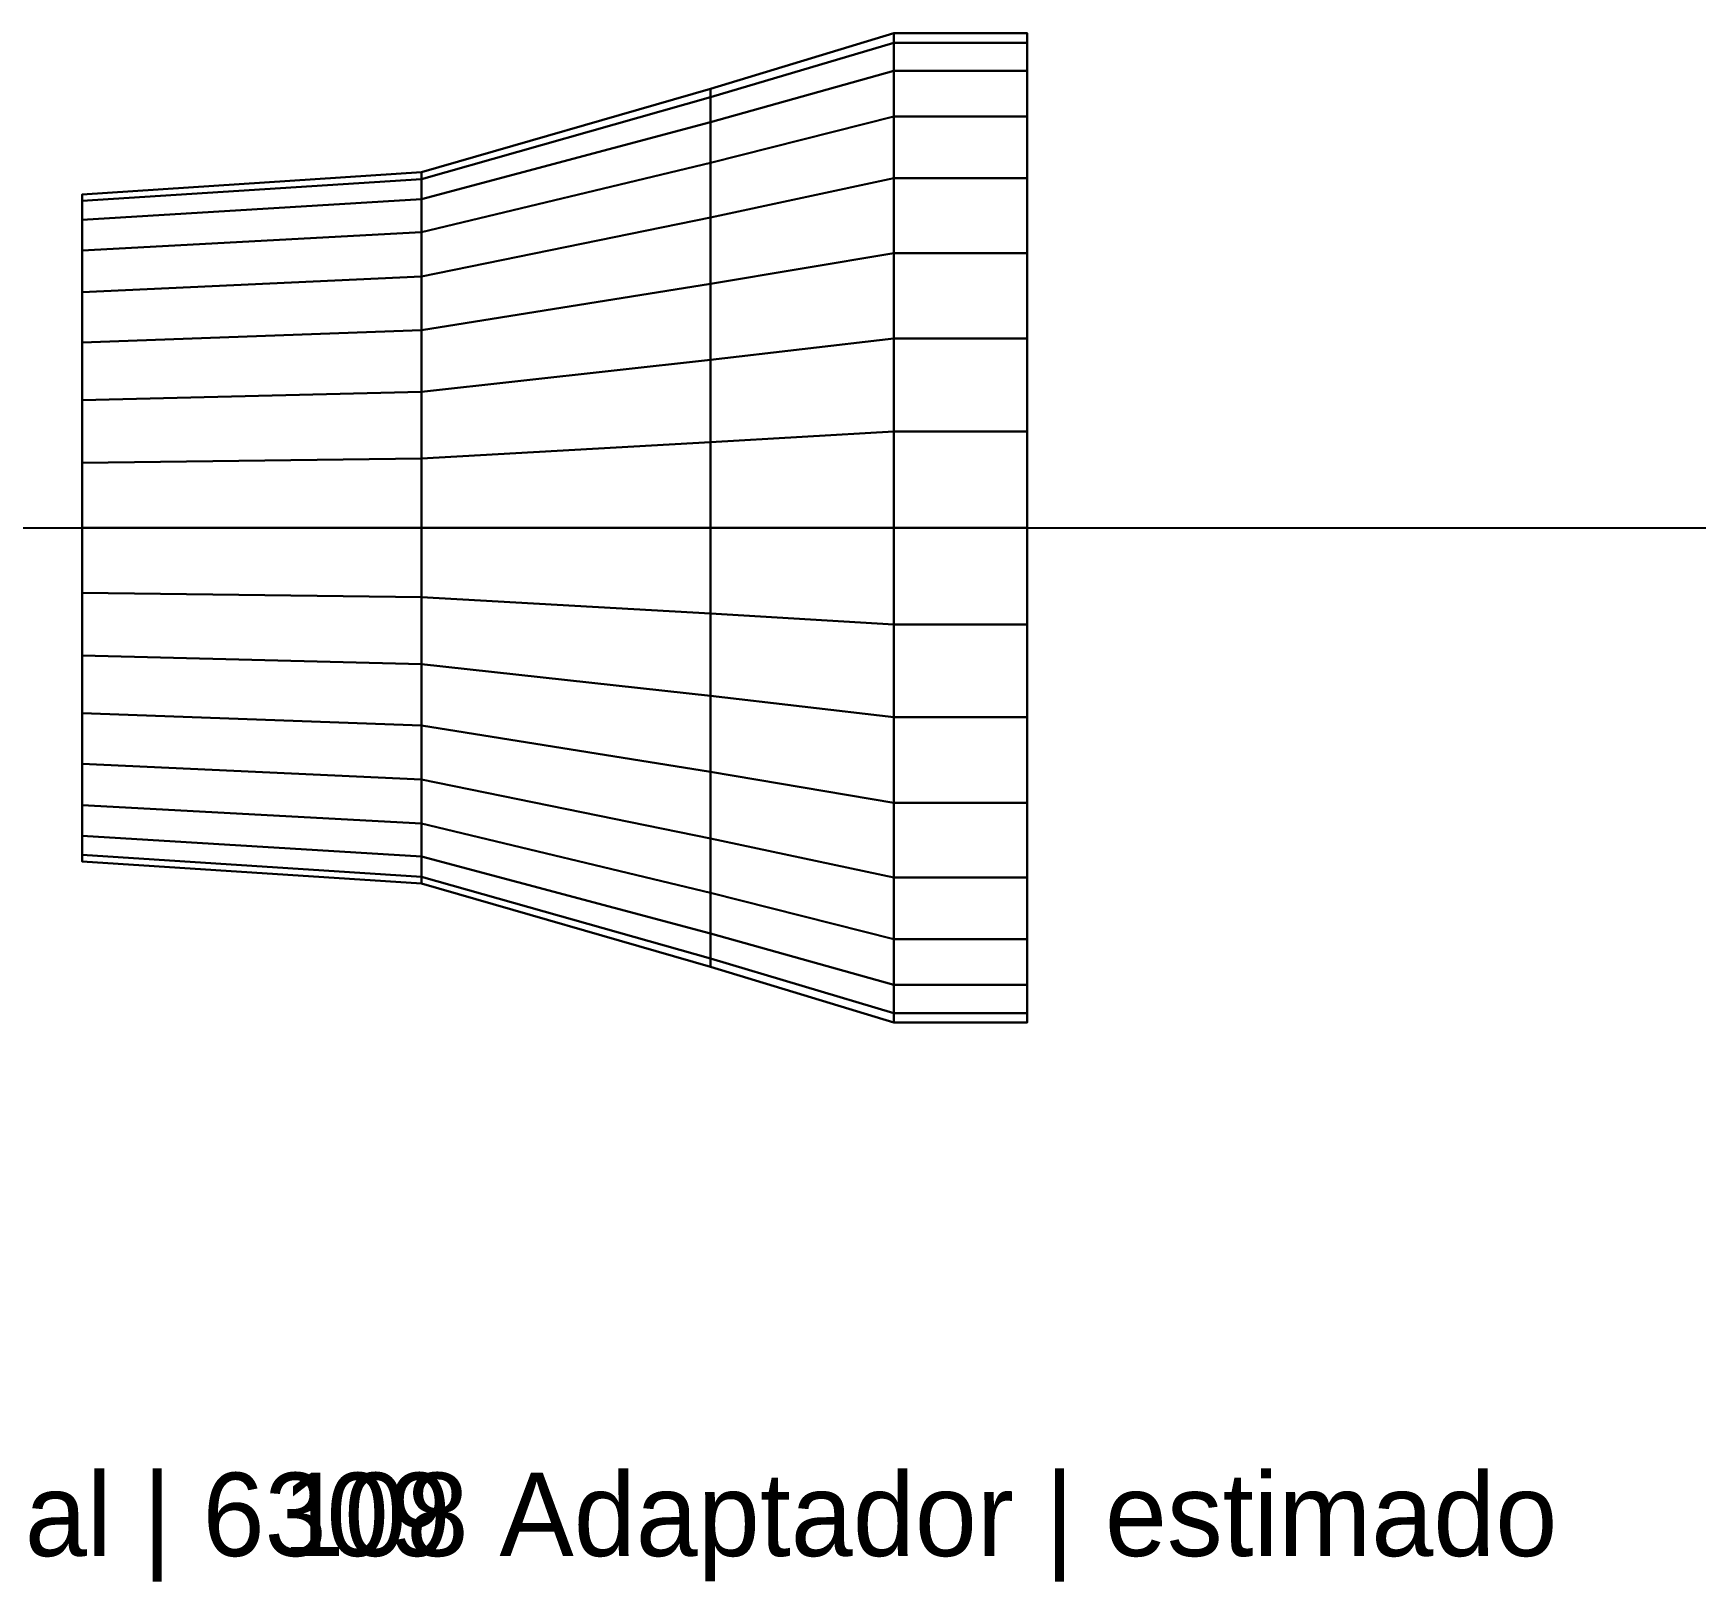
# Model space of a CAD drawing. Header units: millimetres. Extents: x -2320 to 254, y -190 to 139.
# Drawn here: x -1084.8 to -785.7, y -189.6 to 89 of the extents above; entities that cross this region are included whole.
import ezdxf

# ---------------------------------------------------------------- set-up
doc = ezdxf.new("R2010")
doc.units = ezdxf.units.MM
doc.layers.add('ADAPTADOR_EST', color=4, linetype='CONTINUOUS')
doc.layers.add('GUIA', color=7, linetype='CONTINUOUS')

msp = doc.modelspace()

# ---------------------------------------------------------------- linework, layer by layer
at = {"layer": 'ADAPTADOR_EST'}
for points in [[(-963, 79, 210), (-963, 77.48204, 225.41214), (-930, 87.28989, 227.36304), (-930, 89, 210)], [(-963, 77.48204, 194.58786), (-963, 79, 210), (-930, 89, 210), (-930, 87.28989, 192.63696)], [(-963, 77.48204, 225.41214), (-963, 72.98648, 240.23199), (-930, 82.22528, 244.05883), (-930, 87.28989, 227.36304)], [(-963, 72.98648, 179.76801), (-963, 77.48204, 194.58786), (-930, 87.28989, 192.63696), (-930, 82.22528, 175.94117)], [(-930, 89, 210), (-930, 87.28989, 227.36304), (-906, 87.28989, 227.36304), (-906, 89, 210)], [(-930, 87.28989, 192.63696), (-930, 89, 210), (-906, 89, 210), (-906, 87.28989, 192.63696)], [(-930, 87.28989, 227.36304), (-930, 82.22528, 244.05883), (-906, 82.22528, 244.05883), (-906, 87.28989, 227.36304)], [(-930, 82.22528, 175.94117), (-930, 87.28989, 192.63696), (-906, 87.28989, 192.63696), (-906, 82.22528, 175.94117)], [(-906, 0, 210), (-906, 89, 210), (-906, 87.28989, 227.36304)], [(-906, 0, 210), (-906, 87.28989, 192.63696), (-906, 89, 210)], [(-906, 0, 210), (-906, 87.28989, 227.36304), (-906, 82.22528, 244.05883)], [(-906, 0, 210), (-906, 82.22528, 175.94117), (-906, 87.28989, 192.63696)], [(-963, 72.98648, 240.23199), (-963, 65.6861, 253.89005), (-930, 74.0008, 259.44575), (-930, 82.22528, 244.05883)], [(-963, 65.6861, 166.10995), (-963, 72.98648, 179.76801), (-930, 82.22528, 175.94117), (-930, 74.0008, 160.55425)], [(-930, 82.22528, 244.05883), (-930, 74.0008, 259.44575), (-906, 74.0008, 259.44575), (-906, 82.22528, 244.05883)], [(-930, 74.0008, 160.55425), (-930, 82.22528, 175.94117), (-906, 82.22528, 175.94117), (-906, 74.0008, 160.55425)], [(-906, 0, 210), (-906, 82.22528, 244.05883), (-906, 74.0008, 259.44575)], [(-906, 0, 210), (-906, 74.0008, 160.55425), (-906, 82.22528, 175.94117)], [(-1015, 64, 210), (-1015, 62.77026, 222.48578), (-963, 77.48204, 225.41214), (-963, 79, 210)], [(-1015, 62.77026, 197.51422), (-1015, 64, 210), (-963, 79, 210), (-963, 77.48204, 194.58786)], [(-1015, 62.77026, 222.48578), (-1015, 59.12829, 234.49174), (-963, 72.98648, 240.23199), (-963, 77.48204, 225.41214)], [(-1015, 59.12829, 185.50826), (-1015, 62.77026, 197.51422), (-963, 77.48204, 194.58786), (-963, 72.98648, 179.76801)], [(-1015, 59.12829, 234.49174), (-1015, 53.21406, 245.55649), (-963, 65.6861, 253.89005), (-963, 72.98648, 240.23199)], [(-1015, 53.21406, 174.44351), (-1015, 59.12829, 185.50826), (-963, 72.98648, 179.76801), (-963, 65.6861, 166.10995)], [(-963, 65.6861, 253.89005), (-963, 55.86144, 265.86144), (-930, 62.9325, 272.9325), (-930, 74.0008, 259.44575)], [(-963, 55.86144, 154.13856), (-963, 65.6861, 166.10995), (-930, 74.0008, 160.55425), (-930, 62.9325, 147.0675)], [(-930, 74.0008, 259.44575), (-930, 62.9325, 272.9325), (-906, 62.9325, 272.9325), (-906, 74.0008, 259.44575)], [(-930, 62.9325, 147.0675), (-930, 74.0008, 160.55425), (-906, 74.0008, 160.55425), (-906, 62.9325, 147.0675)], [(-906, 0, 210), (-906, 74.0008, 259.44575), (-906, 62.9325, 272.9325)], [(-906, 0, 210), (-906, 62.9325, 147.0675), (-906, 74.0008, 160.55425)], [(-1076, 60, 210), (-1076, 58.84712, 221.70542), (-1015, 62.77026, 222.48578), (-1015, 64, 210)], [(-1076, 58.84712, 198.29458), (-1076, 60, 210), (-1015, 64, 210), (-1015, 62.77026, 197.51422)], [(-1015, 53.21406, 245.55649), (-1015, 45.25483, 255.25483), (-963, 55.86144, 265.86144), (-963, 65.6861, 253.89005)], [(-1015, 45.25483, 164.74517), (-1015, 53.21406, 174.44351), (-963, 65.6861, 166.10995), (-963, 55.86144, 154.13856)], [(-963, 55.86144, 265.86144), (-963, 43.89005, 275.6861), (-930, 49.44575, 284.0008), (-930, 62.9325, 272.9325)], [(-963, 43.89005, 144.3139), (-963, 55.86144, 154.13856), (-930, 62.9325, 147.0675), (-930, 49.44575, 135.9992)], [(-930, 62.9325, 272.9325), (-930, 49.44575, 284.0008), (-906, 49.44575, 284.0008), (-906, 62.9325, 272.9325)], [(-930, 49.44575, 135.9992), (-930, 62.9325, 147.0675), (-906, 62.9325, 147.0675), (-906, 49.44575, 135.9992)], [(-906, 0, 210), (-906, 62.9325, 272.9325), (-906, 49.44575, 284.0008)], [(-906, 0, 210), (-906, 49.44575, 135.9992), (-906, 62.9325, 147.0675)], [(-1076, 58.84712, 221.70542), (-1076, 55.43277, 232.96101), (-1015, 59.12829, 234.49174), (-1015, 62.77026, 222.48578)], [(-1076, 55.43277, 187.03899), (-1076, 58.84712, 198.29458), (-1015, 62.77026, 197.51422), (-1015, 59.12829, 185.50826)], [(-1076, 0, 210), (-1076, 58.84712, 221.70542), (-1076, 60, 210)], [(-1076, 0, 210), (-1076, 60, 210), (-1076, 58.84712, 198.29458)], [(-1076, 55.43277, 232.96101), (-1076, 49.88818, 243.33421), (-1015, 53.21406, 245.55649), (-1015, 59.12829, 234.49174)], [(-1076, 49.88818, 176.66579), (-1076, 55.43277, 187.03899), (-1015, 59.12829, 185.50826), (-1015, 53.21406, 174.44351)], [(-1076, 0, 210), (-1076, 55.43277, 232.96101), (-1076, 58.84712, 221.70542)], [(-1076, 0, 210), (-1076, 58.84712, 198.29458), (-1076, 55.43277, 187.03899)], [(-1076, 0, 210), (-1076, 49.88818, 243.33421), (-1076, 55.43277, 232.96101)], [(-1076, 0, 210), (-1076, 55.43277, 187.03899), (-1076, 49.88818, 176.66579)], [(-1015, 45.25483, 255.25483), (-1015, 35.55649, 263.21406), (-963, 43.89005, 275.6861), (-963, 55.86144, 265.86144)], [(-1015, 35.55649, 156.78594), (-1015, 45.25483, 164.74517), (-963, 55.86144, 154.13856), (-963, 43.89005, 144.3139)], [(-1076, 49.88818, 243.33421), (-1076, 42.42641, 252.42641), (-1015, 45.25483, 255.25483), (-1015, 53.21406, 245.55649)], [(-1076, 42.42641, 167.57359), (-1076, 49.88818, 176.66579), (-1015, 53.21406, 174.44351), (-1015, 45.25483, 164.74517)], [(-1076, 0, 210), (-1076, 42.42641, 252.42641), (-1076, 49.88818, 243.33421)], [(-1076, 0, 210), (-1076, 49.88818, 176.66579), (-1076, 42.42641, 167.57359)], [(-963, 43.89005, 275.6861), (-963, 30.23199, 282.98648), (-930, 34.05883, 292.22528), (-930, 49.44575, 284.0008)], [(-963, 30.23199, 137.01352), (-963, 43.89005, 144.3139), (-930, 49.44575, 135.9992), (-930, 34.05883, 127.77472)], [(-930, 49.44575, 284.0008), (-930, 34.05883, 292.22528), (-906, 34.05883, 292.22528), (-906, 49.44575, 284.0008)], [(-930, 34.05883, 127.77472), (-930, 49.44575, 135.9992), (-906, 49.44575, 135.9992), (-906, 34.05883, 127.77472)], [(-906, 0, 210), (-906, 49.44575, 284.0008), (-906, 34.05883, 292.22528)], [(-906, 0, 210), (-906, 34.05883, 127.77472), (-906, 49.44575, 135.9992)], [(-1076, 42.42641, 252.42641), (-1076, 33.33421, 259.88818), (-1015, 35.55649, 263.21406), (-1015, 45.25483, 255.25483)], [(-1076, 33.33421, 160.11182), (-1076, 42.42641, 167.57359), (-1015, 45.25483, 164.74517), (-1015, 35.55649, 156.78594)], [(-1076, 0, 210), (-1076, 33.33421, 259.88818), (-1076, 42.42641, 252.42641)], [(-1076, 0, 210), (-1076, 42.42641, 167.57359), (-1076, 33.33421, 160.11182)], [(-1015, 35.55649, 263.21406), (-1015, 24.49174, 269.12829), (-963, 30.23199, 282.98648), (-963, 43.89005, 275.6861)], [(-1015, 24.49174, 150.87171), (-1015, 35.55649, 156.78594), (-963, 43.89005, 144.3139), (-963, 30.23199, 137.01352)], [(-1076, 33.33421, 259.88818), (-1076, 22.96101, 265.43277), (-1015, 24.49174, 269.12829), (-1015, 35.55649, 263.21406)], [(-1076, 22.96101, 154.56723), (-1076, 33.33421, 160.11182), (-1015, 35.55649, 156.78594), (-1015, 24.49174, 150.87171)], [(-1076, 0, 210), (-1076, 22.96101, 265.43277), (-1076, 33.33421, 259.88818)], [(-1076, 0, 210), (-1076, 33.33421, 160.11182), (-1076, 22.96101, 154.56723)], [(-963, 30.23199, 282.98648), (-963, 15.41214, 287.48204), (-930, 17.36304, 297.28989), (-930, 34.05883, 292.22528)], [(-963, 15.41214, 132.51796), (-963, 30.23199, 137.01352), (-930, 34.05883, 127.77472), (-930, 17.36304, 122.71011)], [(-930, 34.05883, 292.22528), (-930, 17.36304, 297.28989), (-906, 17.36304, 297.28989), (-906, 34.05883, 292.22528)], [(-930, 17.36304, 122.71011), (-930, 34.05883, 127.77472), (-906, 34.05883, 127.77472), (-906, 17.36304, 122.71011)], [(-906, 0, 210), (-906, 34.05883, 292.22528), (-906, 17.36304, 297.28989)], [(-906, 0, 210), (-906, 17.36304, 122.71011), (-906, 34.05883, 127.77472)], [(-1015, 24.49174, 269.12829), (-1015, 12.48578, 272.77026), (-963, 15.41214, 287.48204), (-963, 30.23199, 282.98648)], [(-1015, 12.48578, 147.22974), (-1015, 24.49174, 150.87171), (-963, 30.23199, 137.01352), (-963, 15.41214, 132.51796)], [(-1076, 22.96101, 265.43277), (-1076, 11.70542, 268.84712), (-1015, 12.48578, 272.77026), (-1015, 24.49174, 269.12829)], [(-1076, 11.70542, 151.15288), (-1076, 22.96101, 154.56723), (-1015, 24.49174, 150.87171), (-1015, 12.48578, 147.22974)], [(-1076, 0, 210), (-1076, 11.70542, 268.84712), (-1076, 22.96101, 265.43277)], [(-1076, 0, 210), (-1076, 22.96101, 154.56723), (-1076, 11.70542, 151.15288)], [(-1015, 12.48578, 272.77026), (-1015, 0, 274), (-963, 0, 289), (-963, 15.41214, 287.48204)], [(-1015, 0, 146), (-1015, 12.48578, 147.22974), (-963, 15.41214, 132.51796), (-963, 0, 131)], [(-963, 15.41214, 287.48204), (-963, 0, 289), (-930, 0, 299), (-930, 17.36304, 297.28989)], [(-963, 0, 131), (-963, 15.41214, 132.51796), (-930, 17.36304, 122.71011), (-930, 0, 121)], [(-930, 17.36304, 297.28989), (-930, 0, 299), (-906, 0, 299), (-906, 17.36304, 297.28989)], [(-930, 0, 121), (-930, 17.36304, 122.71011), (-906, 17.36304, 122.71011), (-906, 0, 121)], [(-906, 0, 210), (-906, 17.36304, 297.28989), (-906, 0, 299)], [(-906, 0, 210), (-906, 0, 121), (-906, 17.36304, 122.71011)], [(-1076, 11.70542, 268.84712), (-1076, 0, 270), (-1015, 0, 274), (-1015, 12.48578, 272.77026)], [(-1076, 0, 150), (-1076, 11.70542, 151.15288), (-1015, 12.48578, 147.22974), (-1015, 0, 146)], [(-1076, 0, 210), (-1076, 0, 270), (-1076, 11.70542, 268.84712)], [(-1076, 0, 210), (-1076, 11.70542, 151.15288), (-1076, 0, 150)], [(-1076, 0, 270), (-1076, -11.70542, 268.84712), (-1015, -12.48578, 272.77026), (-1015, 0, 274)], [(-1076, 0, 210), (-1076, -11.70542, 268.84712), (-1076, 0, 270)], [(-1076, 0, 210), (-1076, -22.96101, 265.43277), (-1076, -11.70542, 268.84712)], [(-1076, 0, 210), (-1076, -33.33421, 259.88818), (-1076, -22.96101, 265.43277)], [(-1076, 0, 210), (-1076, -42.42641, 252.42641), (-1076, -33.33421, 259.88818)], [(-1076, 0, 210), (-1076, -49.88818, 243.33421), (-1076, -42.42641, 252.42641)], [(-1076, 0, 210), (-1076, -55.43277, 232.96101), (-1076, -49.88818, 243.33421)], [(-1076, 0, 210), (-1076, -58.84712, 221.70542), (-1076, -55.43277, 232.96101)], [(-1076, 0, 210), (-1076, -60, 210), (-1076, -58.84712, 221.70542)], [(-1076, 0, 210), (-1076, -58.84712, 198.29458), (-1076, -60, 210)], [(-1076, 0, 210), (-1076, -55.43277, 187.03899), (-1076, -58.84712, 198.29458)], [(-1076, 0, 210), (-1076, -49.88818, 176.66579), (-1076, -55.43277, 187.03899)], [(-1076, 0, 210), (-1076, -42.42641, 167.57359), (-1076, -49.88818, 176.66579)], [(-1076, 0, 210), (-1076, -33.33421, 160.11182), (-1076, -42.42641, 167.57359)], [(-1076, 0, 210), (-1076, -22.96101, 154.56723), (-1076, -33.33421, 160.11182)], [(-1076, 0, 210), (-1076, -11.70542, 151.15288), (-1076, -22.96101, 154.56723)], [(-1076, -11.70542, 151.15288), (-1076, 0, 150), (-1015, 0, 146), (-1015, -12.48578, 147.22974)], [(-1076, 0, 210), (-1076, 0, 150), (-1076, -11.70542, 151.15288)], [(-1015, 0, 274), (-1015, -12.48578, 272.77026), (-963, -15.41214, 287.48204), (-963, 0, 289)], [(-1015, -12.48578, 147.22974), (-1015, 0, 146), (-963, 0, 131), (-963, -15.41214, 132.51796)], [(-963, 0, 289), (-963, -15.41214, 287.48204), (-930, -17.36304, 297.28989), (-930, 0, 299)], [(-963, -15.41214, 132.51796), (-963, 0, 131), (-930, 0, 121), (-930, -17.36304, 122.71011)], [(-930, 0, 299), (-930, -17.36304, 297.28989), (-906, -17.36304, 297.28989), (-906, 0, 299)], [(-930, -17.36304, 122.71011), (-930, 0, 121), (-906, 0, 121), (-906, -17.36304, 122.71011)], [(-906, 0, 210), (-906, 0, 299), (-906, -17.36304, 297.28989)], [(-906, 0, 210), (-906, -17.36304, 297.28989), (-906, -34.05883, 292.22528)], [(-906, 0, 210), (-906, -34.05883, 292.22528), (-906, -49.44575, 284.0008)], [(-906, 0, 210), (-906, -49.44575, 284.0008), (-906, -62.9325, 272.9325)], [(-906, 0, 210), (-906, -62.9325, 272.9325), (-906, -74.0008, 259.44575)], [(-906, 0, 210), (-906, -74.0008, 259.44575), (-906, -82.22528, 244.05883)], [(-906, 0, 210), (-906, -82.22528, 244.05883), (-906, -87.28989, 227.36304)], [(-906, 0, 210), (-906, -87.28989, 227.36304), (-906, -89, 210)], [(-906, 0, 210), (-906, -89, 210), (-906, -87.28989, 192.63696)], [(-906, 0, 210), (-906, -87.28989, 192.63696), (-906, -82.22528, 175.94117)], [(-906, 0, 210), (-906, -82.22528, 175.94117), (-906, -74.0008, 160.55425)], [(-906, 0, 210), (-906, -74.0008, 160.55425), (-906, -62.9325, 147.0675)], [(-906, 0, 210), (-906, -62.9325, 147.0675), (-906, -49.44575, 135.9992)], [(-906, 0, 210), (-906, -49.44575, 135.9992), (-906, -34.05883, 127.77472)], [(-906, 0, 210), (-906, -34.05883, 127.77472), (-906, -17.36304, 122.71011)], [(-906, 0, 210), (-906, -17.36304, 122.71011), (-906, 0, 121)], [(-1076, -11.70542, 268.84712), (-1076, -22.96101, 265.43277), (-1015, -24.49174, 269.12829), (-1015, -12.48578, 272.77026)], [(-1076, -22.96101, 154.56723), (-1076, -11.70542, 151.15288), (-1015, -12.48578, 147.22974), (-1015, -24.49174, 150.87171)], [(-1015, -12.48578, 272.77026), (-1015, -24.49174, 269.12829), (-963, -30.23199, 282.98648), (-963, -15.41214, 287.48204)], [(-1015, -24.49174, 150.87171), (-1015, -12.48578, 147.22974), (-963, -15.41214, 132.51796), (-963, -30.23199, 137.01352)], [(-963, -15.41214, 287.48204), (-963, -30.23199, 282.98648), (-930, -34.05883, 292.22528), (-930, -17.36304, 297.28989)], [(-963, -30.23199, 137.01352), (-963, -15.41214, 132.51796), (-930, -17.36304, 122.71011), (-930, -34.05883, 127.77472)], [(-930, -17.36304, 297.28989), (-930, -34.05883, 292.22528), (-906, -34.05883, 292.22528), (-906, -17.36304, 297.28989)], [(-930, -34.05883, 127.77472), (-930, -17.36304, 122.71011), (-906, -17.36304, 122.71011), (-906, -34.05883, 127.77472)], [(-1076, -22.96101, 265.43277), (-1076, -33.33421, 259.88818), (-1015, -35.55649, 263.21406), (-1015, -24.49174, 269.12829)], [(-1076, -33.33421, 160.11182), (-1076, -22.96101, 154.56723), (-1015, -24.49174, 150.87171), (-1015, -35.55649, 156.78594)], [(-1015, -24.49174, 269.12829), (-1015, -35.55649, 263.21406), (-963, -43.89005, 275.6861), (-963, -30.23199, 282.98648)], [(-1015, -35.55649, 156.78594), (-1015, -24.49174, 150.87171), (-963, -30.23199, 137.01352), (-963, -43.89005, 144.3139)], [(-963, -30.23199, 282.98648), (-963, -43.89005, 275.6861), (-930, -49.44575, 284.0008), (-930, -34.05883, 292.22528)], [(-963, -43.89005, 144.3139), (-963, -30.23199, 137.01352), (-930, -34.05883, 127.77472), (-930, -49.44575, 135.9992)], [(-1076, -33.33421, 259.88818), (-1076, -42.42641, 252.42641), (-1015, -45.25483, 255.25483), (-1015, -35.55649, 263.21406)], [(-1076, -42.42641, 167.57359), (-1076, -33.33421, 160.11182), (-1015, -35.55649, 156.78594), (-1015, -45.25483, 164.74517)], [(-1015, -35.55649, 263.21406), (-1015, -45.25483, 255.25483), (-963, -55.86144, 265.86144), (-963, -43.89005, 275.6861)], [(-1015, -45.25483, 164.74517), (-1015, -35.55649, 156.78594), (-963, -43.89005, 144.3139), (-963, -55.86144, 154.13856)], [(-930, -34.05883, 292.22528), (-930, -49.44575, 284.0008), (-906, -49.44575, 284.0008), (-906, -34.05883, 292.22528)], [(-930, -49.44575, 135.9992), (-930, -34.05883, 127.77472), (-906, -34.05883, 127.77472), (-906, -49.44575, 135.9992)], [(-1076, -42.42641, 252.42641), (-1076, -49.88818, 243.33421), (-1015, -53.21406, 245.55649), (-1015, -45.25483, 255.25483)], [(-1076, -49.88818, 176.66579), (-1076, -42.42641, 167.57359), (-1015, -45.25483, 164.74517), (-1015, -53.21406, 174.44351)], [(-963, -43.89005, 275.6861), (-963, -55.86144, 265.86144), (-930, -62.9325, 272.9325), (-930, -49.44575, 284.0008)], [(-963, -55.86144, 154.13856), (-963, -43.89005, 144.3139), (-930, -49.44575, 135.9992), (-930, -62.9325, 147.0675)], [(-1015, -45.25483, 255.25483), (-1015, -53.21406, 245.55649), (-963, -65.6861, 253.89005), (-963, -55.86144, 265.86144)], [(-1015, -53.21406, 174.44351), (-1015, -45.25483, 164.74517), (-963, -55.86144, 154.13856), (-963, -65.6861, 166.10995)], [(-1076, -49.88818, 243.33421), (-1076, -55.43277, 232.96101), (-1015, -59.12829, 234.49174), (-1015, -53.21406, 245.55649)], [(-1076, -55.43277, 187.03899), (-1076, -49.88818, 176.66579), (-1015, -53.21406, 174.44351), (-1015, -59.12829, 185.50826)], [(-930, -49.44575, 284.0008), (-930, -62.9325, 272.9325), (-906, -62.9325, 272.9325), (-906, -49.44575, 284.0008)], [(-930, -62.9325, 147.0675), (-930, -49.44575, 135.9992), (-906, -49.44575, 135.9992), (-906, -62.9325, 147.0675)], [(-1015, -53.21406, 245.55649), (-1015, -59.12829, 234.49174), (-963, -72.98648, 240.23199), (-963, -65.6861, 253.89005)], [(-1015, -59.12829, 185.50826), (-1015, -53.21406, 174.44351), (-963, -65.6861, 166.10995), (-963, -72.98648, 179.76801)], [(-1076, -55.43277, 232.96101), (-1076, -58.84712, 221.70542), (-1015, -62.77026, 222.48578), (-1015, -59.12829, 234.49174)], [(-1076, -58.84712, 198.29458), (-1076, -55.43277, 187.03899), (-1015, -59.12829, 185.50826), (-1015, -62.77026, 197.51422)], [(-963, -55.86144, 265.86144), (-963, -65.6861, 253.89005), (-930, -74.0008, 259.44575), (-930, -62.9325, 272.9325)], [(-963, -65.6861, 166.10995), (-963, -55.86144, 154.13856), (-930, -62.9325, 147.0675), (-930, -74.0008, 160.55425)], [(-1076, -58.84712, 221.70542), (-1076, -60, 210), (-1015, -64, 210), (-1015, -62.77026, 222.48578)], [(-1076, -60, 210), (-1076, -58.84712, 198.29458), (-1015, -62.77026, 197.51422), (-1015, -64, 210)], [(-1015, -59.12829, 234.49174), (-1015, -62.77026, 222.48578), (-963, -77.48204, 225.41214), (-963, -72.98648, 240.23199)], [(-1015, -62.77026, 197.51422), (-1015, -59.12829, 185.50826), (-963, -72.98648, 179.76801), (-963, -77.48204, 194.58786)], [(-1015, -62.77026, 222.48578), (-1015, -64, 210), (-963, -79, 210), (-963, -77.48204, 225.41214)], [(-1015, -64, 210), (-1015, -62.77026, 197.51422), (-963, -77.48204, 194.58786), (-963, -79, 210)], [(-963, -65.6861, 253.89005), (-963, -72.98648, 240.23199), (-930, -82.22528, 244.05883), (-930, -74.0008, 259.44575)], [(-963, -72.98648, 179.76801), (-963, -65.6861, 166.10995), (-930, -74.0008, 160.55425), (-930, -82.22528, 175.94117)], [(-930, -62.9325, 272.9325), (-930, -74.0008, 259.44575), (-906, -74.0008, 259.44575), (-906, -62.9325, 272.9325)], [(-930, -74.0008, 160.55425), (-930, -62.9325, 147.0675), (-906, -62.9325, 147.0675), (-906, -74.0008, 160.55425)], [(-963, -72.98648, 240.23199), (-963, -77.48204, 225.41214), (-930, -87.28989, 227.36304), (-930, -82.22528, 244.05883)], [(-963, -77.48204, 194.58786), (-963, -72.98648, 179.76801), (-930, -82.22528, 175.94117), (-930, -87.28989, 192.63696)], [(-930, -74.0008, 259.44575), (-930, -82.22528, 244.05883), (-906, -82.22528, 244.05883), (-906, -74.0008, 259.44575)], [(-930, -82.22528, 175.94117), (-930, -74.0008, 160.55425), (-906, -74.0008, 160.55425), (-906, -82.22528, 175.94117)], [(-963, -77.48204, 225.41214), (-963, -79, 210), (-930, -89, 210), (-930, -87.28989, 227.36304)], [(-963, -79, 210), (-963, -77.48204, 194.58786), (-930, -87.28989, 192.63696), (-930, -89, 210)], [(-930, -82.22528, 244.05883), (-930, -87.28989, 227.36304), (-906, -87.28989, 227.36304), (-906, -82.22528, 244.05883)], [(-930, -87.28989, 192.63696), (-930, -82.22528, 175.94117), (-906, -82.22528, 175.94117), (-906, -87.28989, 192.63696)], [(-930, -87.28989, 227.36304), (-930, -89, 210), (-906, -89, 210), (-906, -87.28989, 227.36304)], [(-930, -89, 210), (-930, -87.28989, 192.63696), (-906, -87.28989, 192.63696), (-906, -89, 210)]]:
    msp.add_3dface(points, dxfattribs=at)
at = {"layer": 'GUIA'}
msp.add_line((-2320, 0, 210), (102, 0, 210), dxfattribs=at)

# ---------------------------------------------------------------- texts
for s, p in [('168A Radial | 6309', (-1180, -185, 75)), ('108 Adaptador | estimado', (-1040, -185))]:
    msp.add_text(s, height=15, dxfattribs=at).set_placement(p)

doc.saveas('drawing.dxf')
